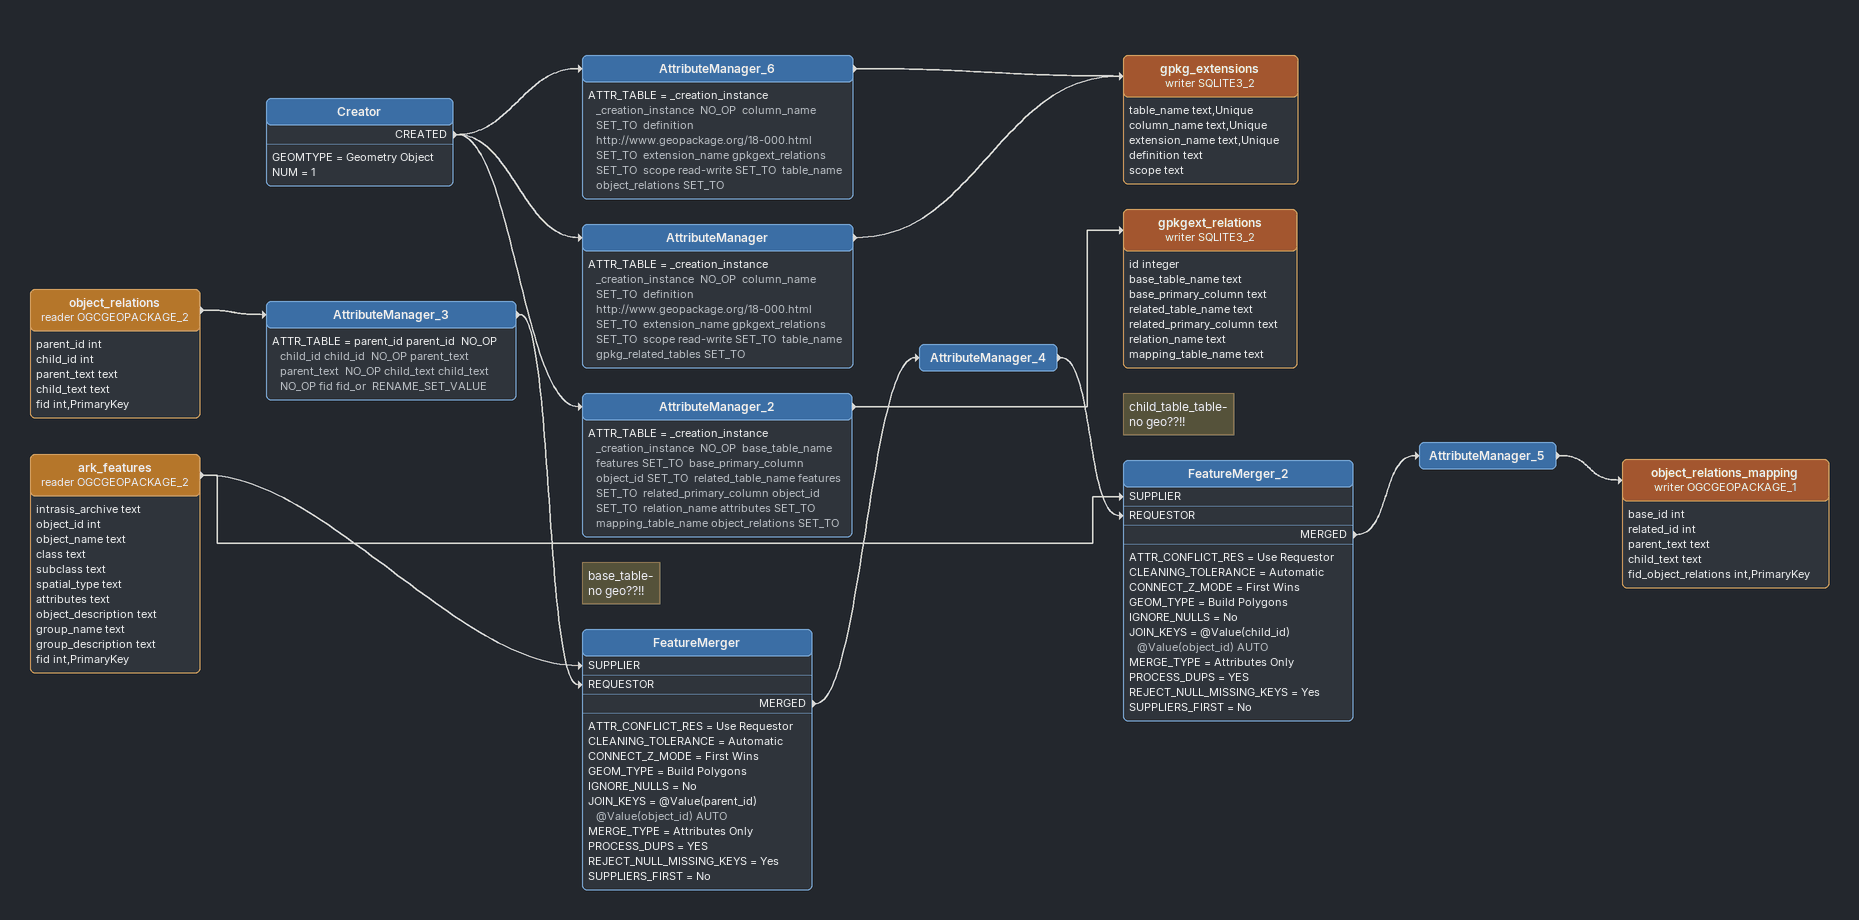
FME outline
object_relations (reader OGCGEOPACKAGE_2)
    attributes: parent_id int, child_id int, parent_text text, child_text text, fid int,PrimaryKey
    -> AttributeManager_3
AttributeManager_3
    ATTR_TABLE = parent_id parent_id  NO_OP child_id child_id  NO_OP parent_text parent_text  NO_OP child_text child_text  NO_OP fid fid_or  RENAME_SET_VALUE
    -> FeatureMerger [REQUESTOR]
ark_features (reader OGCGEOPACKAGE_2)
    attributes: intrasis_archive text, object_id int, object_name text, class text, subclass text, spatial_type text, attributes text, object_description text, group_name text, group_description text, fid int,PrimaryKey
    -> FeatureMerger [SUPPLIER]
    -> FeatureMerger_2 [SUPPLIER]
Note: base_table- / no geo??!!
FeatureMerger
    ATTR_CONFLICT_RES = Use Requestor
    CLEANING_TOLERANCE = Automatic
    CONNECT_Z_MODE = First Wins
    GEOM_TYPE = Build Polygons
    IGNORE_NULLS = No
    JOIN_KEYS = @Value(parent_id) @Value(object_id) AUTO
    MERGE_TYPE = Attributes Only
    PROCESS_DUPS = YES
    REJECT_NULL_MISSING_KEYS = Yes
    SUPPLIERS_FIRST = No
    MERGED -> AttributeManager_4
AttributeManager_4
    -> FeatureMerger_2 [REQUESTOR]
Note: child_table_table- / no geo??!!
FeatureMerger_2
    ATTR_CONFLICT_RES = Use Requestor
    CLEANING_TOLERANCE = Automatic
    CONNECT_Z_MODE = First Wins
    GEOM_TYPE = Build Polygons
    IGNORE_NULLS = No
    JOIN_KEYS = @Value(child_id) @Value(object_id) AUTO
    MERGE_TYPE = Attributes Only
    PROCESS_DUPS = YES
    REJECT_NULL_MISSING_KEYS = Yes
    SUPPLIERS_FIRST = No
    MERGED -> AttributeManager_5
AttributeManager_5
    -> object_relations_mapping (writer OGCGEOPACKAGE_1)
object_relations_mapping (writer OGCGEOPACKAGE_1)
    attributes: base_id int, related_id int, parent_text text, child_text text, fid_object_relations int,PrimaryKey
Creator
    GEOMTYPE = Geometry Object
    NUM = 1
    CREATED -> AttributeManager
    CREATED -> AttributeManager_2
    CREATED -> AttributeManager_6
AttributeManager_6
    ATTR_TABLE = _creation_instance _creation_instance  NO_OP  column_name  SET_TO  definition http://www.geopackage.org/18-000.html SET_TO  extension_name gpkgext_relations SET_TO  scope read-write SET_TO  table_name object_relations SET_TO
    -> gpkg_extensions (writer SQLITE3_2)
AttributeManager
    ATTR_TABLE = _creation_instance _creation_instance  NO_OP  column_name  SET_TO  definition http://www.geopackage.org/18-000.html SET_TO  extension_name gpkgext_relations SET_TO  scope read-write SET_TO  table_name gpkg_related_tables SET_TO
    -> gpkg_extensions (writer SQLITE3_2)
gpkg_extensions (writer SQLITE3_2)
    attributes: table_name text,Unique, column_name text,Unique, extension_name text,Unique, definition text, scope text
AttributeManager_2
    ATTR_TABLE = _creation_instance _creation_instance  NO_OP  base_table_name features SET_TO  base_primary_column object_id SET_TO  related_table_name features SET_TO  related_primary_column object_id SET_TO  relation_name attributes SET_TO  mapping_table_name object_relations SET_TO
    -> gpkgext_relations (writer SQLITE3_2)
gpkgext_relations (writer SQLITE3_2)
    attributes: id integer, base_table_name text, base_primary_column text, related_table_name text, related_primary_column text, relation_name text, mapping_table_name text
